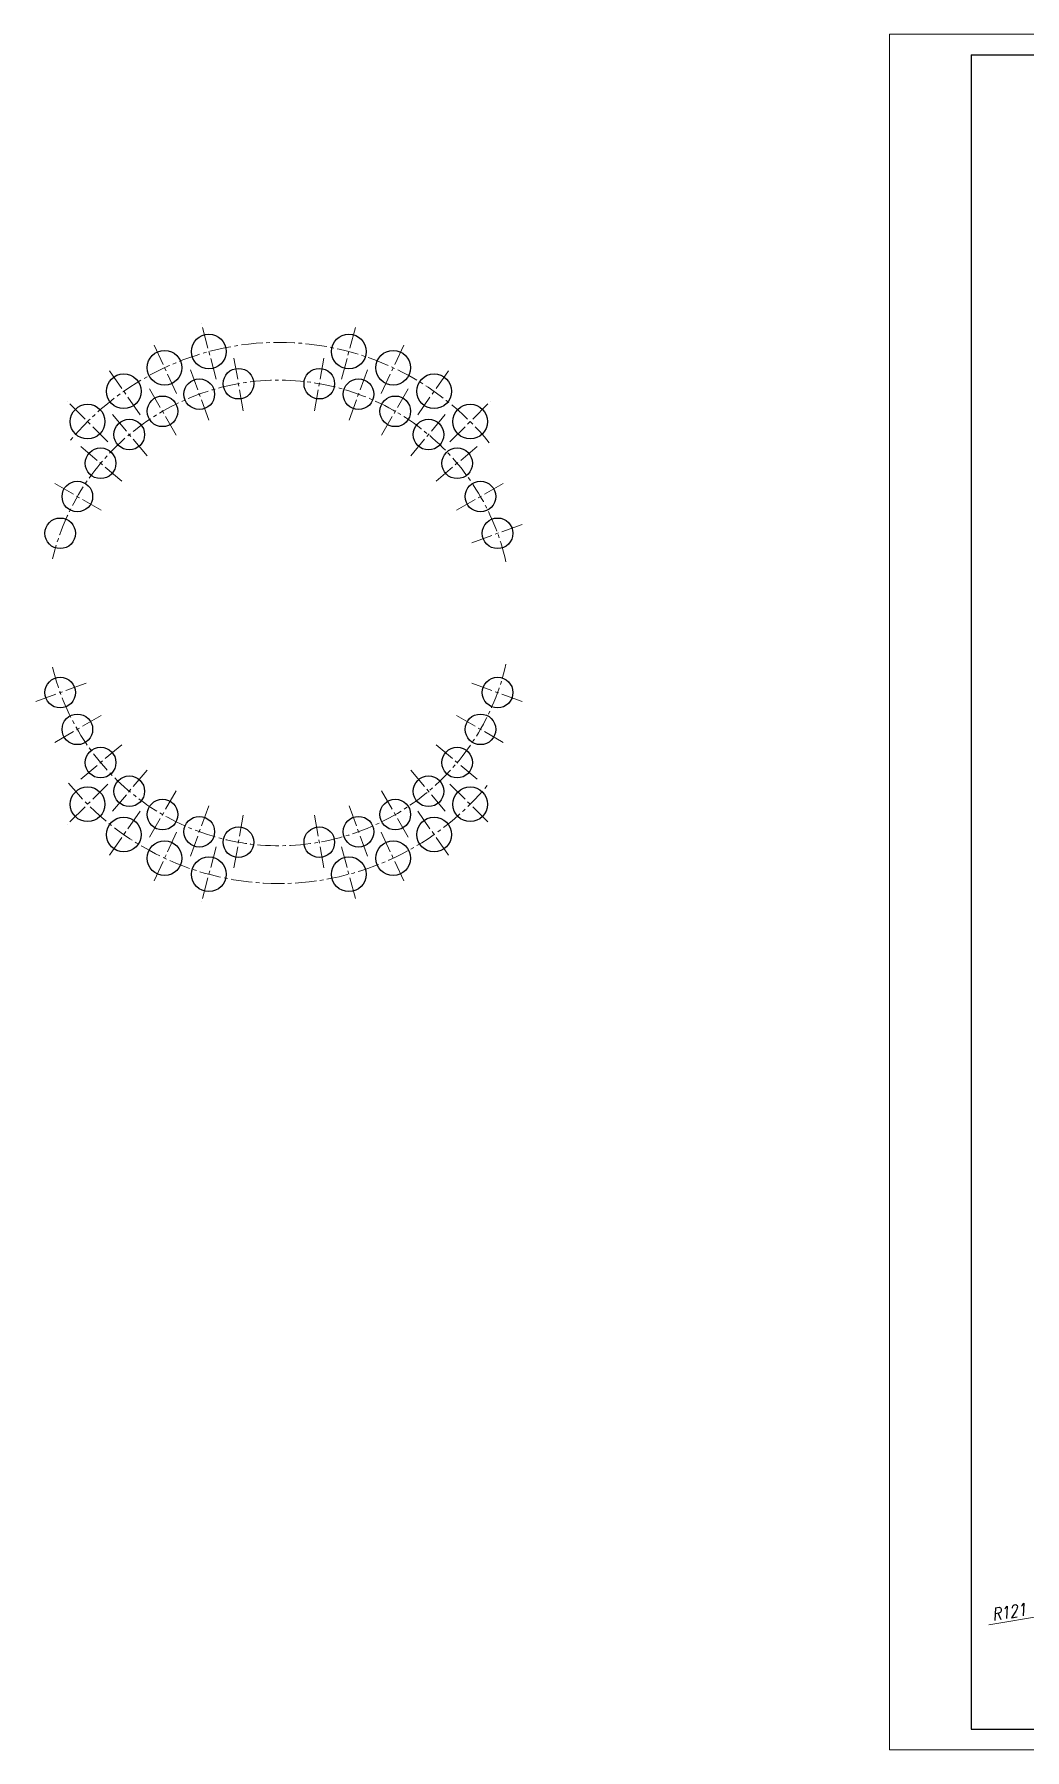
# Model space of a CAD drawing. Extents: x 197 to 920, y -77 to 441.
# Drawn here: x 197.3 to 439.8, y 21 to 441 of the extents above; entities that cross this region are included whole.
import ezdxf

# ---------------------------------------------------------------- set-up
doc = ezdxf.new("R2010")
doc.units = 0
doc.header["$LTSCALE"] = 7
doc.header["$MEASUREMENT"] = 0
doc.linetypes.add('CENTER2', pattern=[1.125, 0.75, -0.125, 0.125, -0.125])
doc.layers.get('0').update_dxf_attribs({"linetype": 'CONTINUOUS', "lineweight": 15})
doc.layers.add('1', color=1, linetype='CENTER2', lineweight=15)
doc.layers.add('3', color=3, linetype='CONTINUOUS', lineweight=30)
doc.styles.add('ITALICT', font='ITALICT.shx', dxfattribs={"width": 0.8, "height": 3})

msp = doc.modelspace()

# ---------------------------------------------------------------- linework, layer by layer
for p, q in [((406.69, 441.049), (406.69, 21.049)), ((406.69, 441.049), (703.69, 441.049)), ((431.017, 51.643), (444.692, 53.878)), ((406.69, 21.049), (703.69, 21.049))]:
    msp.add_line(p, q)
at = {"layer": '1'}
for p, q in [((241.854, 356.605), (238.23, 370.128)), ((272.524, 356.605), (276.147, 370.128)), ((232.149, 353.073), (226.232, 365.761)), ((282.229, 353.073), (288.017, 365.486)), ((248.463, 348.861), (246.119, 362.156)), ((265.915, 348.861), (268.259, 362.156)), ((223.204, 347.909), (215.174, 359.377)), ((240.002, 346.594), (235.385, 359.28)), ((274.375, 346.594), (278.993, 359.28)), ((291.173, 347.909), (299.203, 359.377)), ((232.064, 342.892), (225.314, 354.583)), ((282.314, 342.892), (289.064, 354.583)), ((215.293, 341.27), (205.393, 351.17)), ((299.085, 341.27), (308.984, 351.17)), ((224.889, 337.868), (216.211, 348.21)), ((289.489, 337.868), (298.166, 348.21)), ((218.695, 331.674), (208.353, 340.352)), ((295.683, 331.674), (306.024, 340.352)), ((213.671, 324.499), (201.98, 331.249)), ((300.707, 324.499), (312.398, 331.249)), ((304.408, 316.561), (317.094, 321.178)), ((209.969, 282.188), (197.283, 277.57)), ((304.408, 282.188), (317.094, 277.57)), ((213.671, 274.249), (201.98, 267.499)), ((300.707, 274.249), (312.398, 267.499)), ((218.695, 267.074), (208.353, 258.397)), ((295.683, 267.074), (306.024, 258.397)), ((224.889, 260.88), (216.211, 250.539)), ((289.489, 260.88), (298.166, 250.539)), ((215.293, 257.478), (205.393, 247.579)), ((299.085, 257.478), (308.984, 247.579)), ((232.064, 255.856), (225.314, 244.165)), ((240.002, 252.155), (235.385, 239.469)), ((274.375, 252.155), (278.993, 239.469)), ((282.314, 255.856), (289.064, 244.165)), ((223.204, 250.839), (215.174, 239.371)), ((248.463, 249.888), (246.119, 236.593)), ((265.915, 249.888), (268.259, 236.593)), ((291.173, 250.839), (299.203, 239.371)), ((232.149, 245.675), (226.232, 232.987)), ((282.229, 245.675), (288.017, 233.263)), ((241.854, 242.143), (238.23, 228.62)), ((272.524, 242.143), (276.147, 228.62))]:
    msp.add_line(p, q, dxfattribs=at)
for radius, start, end in [(66.25, 38.94329, 141.05671), (57, 12.67026, 166.53727), (57, 193.46273, 347.32974), (66.25, 218.94329, 321.05671)]:
    msp.add_arc((257.189, 299.374), radius, start, end, dxfattribs=at)
at = {"layer": '3'}
for p, q in [((426.69, 436.049), (426.69, 26.049)), ((426.69, 436.049), (698.69, 436.049)), ((426.69, 26.049), (698.69, 26.049))]:
    msp.add_line(p, q, dxfattribs=at)
for centre, radius in [((240.042, 363.367), 4.25), ((274.336, 363.367), 4.25), ((229.19, 359.417), 4.25), ((285.187, 359.417), 4.25), ((219.189, 353.643), 4.25), ((247.291, 355.508), 3.75), ((267.087, 355.508), 3.75), ((295.188, 353.643), 4.25), ((237.694, 352.937), 3.75), ((276.684, 352.937), 3.75), ((210.343, 346.22), 4.25), ((228.689, 348.738), 3.75), ((285.689, 348.738), 3.75), ((304.035, 346.22), 4.25), ((220.55, 343.039), 3.75), ((293.828, 343.039), 3.75), ((213.524, 336.013), 3.75), ((300.853, 336.013), 3.75), ((207.825, 327.874), 3.75), ((306.552, 327.874), 3.75), ((203.626, 318.869), 3.75), ((310.751, 318.869), 3.75), ((203.626, 279.879), 3.75), ((310.751, 279.879), 3.75), ((207.825, 270.874), 3.75), ((306.552, 270.874), 3.75), ((213.524, 262.735), 3.75), ((300.853, 262.735), 3.75), ((210.343, 252.528), 4.25), ((220.55, 255.71), 3.75), ((293.828, 255.71), 3.75), ((304.035, 252.528), 4.25), ((228.689, 250.011), 3.75), ((285.689, 250.011), 3.75), ((219.189, 245.105), 4.25), ((237.694, 245.812), 3.75), ((276.684, 245.812), 3.75), ((295.188, 245.105), 4.25), ((247.291, 243.24), 3.75), ((267.087, 243.24), 3.75), ((229.19, 239.331), 4.25), ((240.042, 235.382), 4.25), ((274.336, 235.382), 4.25), ((285.187, 239.331), 4.25)]:
    msp.add_circle(centre, radius, dxfattribs=at)

# ---------------------------------------------------------------- texts
at = {"insert": (436.003, 54.788), "char_height": 3, "attachment_point": 5, "rotation": 9.28389, "style": 'ITALICT'}
msp.add_mtext('\\A1;R121', dxfattribs=at)

doc.saveas('drawing.dxf')
